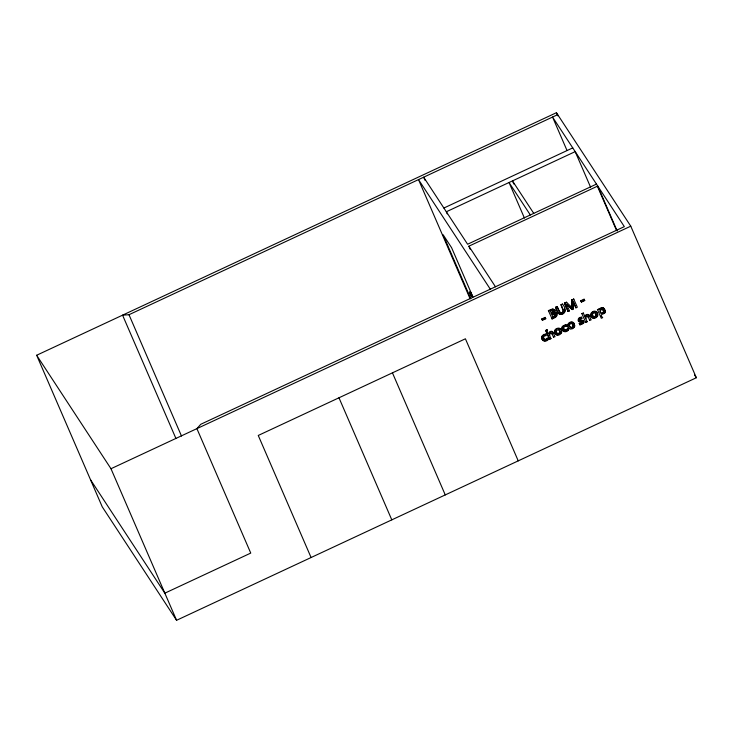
<?xml version="1.0" encoding="UTF-8"?>
<svg xmlns="http://www.w3.org/2000/svg" width="733" height="733" viewBox="0 0 733 733"><rect width="100%" height="100%" fill="white"/><g stroke="black" fill="none" stroke-linecap="round" stroke-linejoin="round"><path stroke-width="1.1" d="M571.685 299.724L571.987 307.576L571.685 299.724L573.884 299.229L571.951 300.127M564.85 311.067L564.447 308.804M543.199 336.978C542.713 339.599 546.442 341.12 547.615 338.518L547.349 338.115L545.297 339.516L543.849 339.003M556.75 315.089L556.668 313.55M599.292 309.903C599.567 307.237 603.625 306.641 604.523 309.271M549.393 335.146L550.978 338.609L549.585 339.26L545.682 330.436L547.075 329.795C547.945 339.727 550.575 327.23 553.516 333.222M604.817 312.075L604.221 313.119M579.217 323.253L579.986 323.711A3.014 2.749 -33.2 0 0 581.434 323.409L582.442 322.474L581.874 321.448L582.039 322.392L581.168 323.006A3.014 2.749 -33.2 0 1 579.721 323.308L579.217 323.253L579.995 324.856C592.411 320.852 571.749 318.369 583.569 321.118M549.274 333.707L549.576 333.121M585.731 316.253L585.346 317.536L587.133 321.741L585.475 321.989L587.133 321.741M564.676 311.717L562.477 313.751M583.248 322.685L583.477 321.027M556.512 315.611L554.597 317.261M562.193 329.593C563.036 332.351 566.774 332.379 568.295 330.216L567.544 328.696L565.491 330.088L563.576 328.851M567.809 329.099C566.545 331.921 562.468 329.85 563.512 327.138A2.034 1.851 -33.2 0 1 564.309 326.148L564.712 325.919M560.443 333.579L560.873 333.075M573.508 327.486L573.939 326.973A3.17 2.886 -33.2 0 0 574.489 325.14L574.177 323.812M553.681 317.691L551.848 318.543L552.114 318.956C554.038 318.14 557.914 316.821 556.933 313.953C557.172 311.763 552.966 313.046 554.405 311.91A2.236 2.043 -33.2 0 0 554.606 309.885M556.732 313.577C556.53 312.066 553.122 313.596 554.661 312.313A2.236 2.043 -33.2 0 0 554.872 310.288L554.395 309.518M579.491 319.157L580.252 318.58M547.349 338.115L548.101 339.645C546.745 341.496 543.419 341.945 542.31 339.59M582.937 323.051L581.608 323.949M585.96 316.033L587.325 315.859L588.443 317.389M593.309 312.57L592.933 312.789A1.677 1.53 -33.2 0 0 592.63 313.046M544.518 335.338L544.115 335.567A2.034 1.851 -33.2 0 0 543.51 336.181M572.29 328.302L572.959 327.926M595.37 317.526L597.029 316.198A3.17 2.886 -33.2 0 0 597.569 314.365L597.258 313.046M36.65 355.258L556.42 112.708L630.765 226.176L696.35 377.742L176.58 620.292L102.235 506.824L36.65 355.258L110.985 468.726L176.58 620.292M175.966 438.563L122.567 315.163L128.99 314.714L557.694 114.65M443.877 208.035L572.748 147.901M596.47 184.102L467.599 244.236L423.674 177.194L425.03 180.327M470.229 249.321L468.873 246.187L597.743 186.045L617.195 230.996M110.985 468.726L630.765 226.176M552.114 318.956L548.403 310.59L552.819 308.868L554.661 309.922M559.38 311.653L561.432 313.202L563.521 311.717L560.974 304.726L562.394 304.058C571.089 313.403 556.97 320.22 555.696 307.182L557.126 306.522L559.38 311.516M566.948 305.322L569.431 310.865L568.121 311.479L564.41 303.123L566.417 302.188L571.951 307.594M555.696 307.182L557.392 306.925M560.974 304.726L562.66 304.461L562.394 304.058M564.41 303.123L566.673 302.592L566.417 302.188M551.528 313.66L550.281 310.984L553.204 310.838L553.204 311.956L551.262 313.248L551.528 313.66L553.47 312.359L552.948 310.435M541.815 318.928L545.086 317.398L545.352 317.81L542.081 319.331L541.815 318.928L542.228 319.872L542.493 320.275L545.755 318.754L545.086 317.398M581.471 302.097L580.793 300.741L584.054 299.22L584.32 299.623L584.732 300.567L581.471 302.097L581.205 301.684L584.467 300.163L584.732 300.567M584.32 299.623L581.058 301.144L580.793 300.741M542.228 319.872L545.489 318.351L545.755 318.754M571.685 307.191L570.961 306.431M555.128 314.21L555.11 315.355L552.81 316.83L553.076 317.233L555.522 315.199L554.542 313.577L552.746 313.834M567.855 311.076L569.431 310.865M567.214 305.725L566.49 304.195L572.198 309.583L573.179 309.124L573.096 301.107L575.918 307.842L577.329 307.191L573.618 298.826M581.828 313.568L583.486 313.321L581.828 313.568L585.74 322.392M545.682 330.436L547.34 330.198L547.075 329.795M597.45 309.564L599.099 309.326L597.45 309.564L601.307 318.269L602.691 317.618C597.34 312.34 609.059 315.795 604.258 308.868M589.662 316.354C589.149 313.477 585.126 313.944 584.833 316.583C585.246 317.022 587.023 313.339 588.764 315.071M549.319 338.857L550.978 338.609M553.378 336.96L555.028 336.722L553.25 332.819M589.524 320.092L591.174 319.854L589.396 315.941M565.794 331.27L566.462 331.023M550.089 332.736L551.179 332.736L552.297 334.257M561.689 314.054L560.287 314.228L558.619 313.367M594.674 317.792L593.373 317.92A3.097 2.822 -33.2 0 1 591.723 317.16M558.528 334.66L557.227 334.789A3.097 2.822 -33.2 0 1 555.577 334.028M578.291 320.898L578.813 318.919L581.681 317.572L581.425 317.169C576.431 317.197 577.659 323.39 582.139 321.86M570.622 323.198L572.015 323.464M580.637 324.307L579.73 324.453L579.995 324.856M563.686 328.815L563.778 327.541A2.034 1.851 -33.2 0 1 564.575 326.551L566.536 326.13L565.748 324.527L562.44 326.313A3.308 3.024 -33.2 0 0 561.872 328.219L562.458 329.997M566.013 324.93L562.706 326.726A3.308 3.024 -33.2 0 0 562.138 328.631L562.229 329.3M542.035 338.728L541.944 338.05A3.308 3.024 -33.2 0 1 542.512 336.145L545.819 334.358L543.959 334.367L542.246 335.741A3.308 3.024 -33.2 0 0 541.678 337.647M579.528 321.448L580.334 321.43M581.425 317.169L582.176 318.699L580.509 318.983L579.647 320.202M565.464 325.699L566.536 326.13M545.554 333.946L546.342 335.549L544.381 335.971A2.034 1.851 -33.2 0 0 543.584 336.969L543.859 339.077M564.52 331.389L562.504 330.171M554.377 309.638L552.563 309.326L548.669 310.994L548.403 310.59M602.169 309.005C605.77 310.462 602.306 316.115 600.254 312.231M559.215 329.96L557.053 330.061A1.677 1.53 -33.2 0 0 556.365 330.977L556.521 332.645M555.046 314.127L551.72 314.31L553.076 317.233M578.383 321.027L578.878 321.329M600.611 312.753C602.26 314.173 604.331 311.754 603.149 310.132M542.704 340.066L544.949 340.818L547.835 339.232L548.101 339.645M596.79 312.304C594.335 309.931 589.57 313.367 591.265 316.473M573.71 323.079C570.677 320.266 565.601 325.425 568.909 328.329A3.097 2.822 -33.2 0 0 570.558 329.099L572.555 328.705L574.205 327.376A3.17 2.886 -33.2 0 0 574.754 325.544L573.847 323.18M592.869 316.115L593.492 316.555A1.704 1.558 -33.2 0 0 594.6 316.619L596.03 315.382L595.847 313.742M569.788 326.891L570.411 327.33A1.704 1.558 -33.2 0 0 571.52 327.394L572.803 326.487L573.014 325.388M556.723 332.984L557.346 333.433A1.704 1.558 -33.2 0 0 558.445 333.488L559.884 332.251L559.7 330.61M567.553 305.139L572.198 309.583M588.049 316.683L586.226 316.436L585.804 318.681M551.903 333.561L550.071 333.304L549.658 335.549M604.166 308.785C601.903 305.276 599.347 312.203 598.834 308.914M602.984 309.83L600.785 309.647L600.217 311.928M595.095 312.689L596.369 315.419L594.866 317.022A1.704 1.558 -33.2 0 1 593.757 316.968L592.401 315.373L592.246 313.697A1.677 1.53 -33.2 0 1 592.401 313.348M595.645 313.367L594.71 312.789L593.199 313.193A1.677 1.53 -33.2 0 0 592.511 314.109L592.667 315.776M572.565 324.133L571.63 323.565L570.118 323.959A1.677 1.53 -33.2 0 0 569.431 324.875L569.587 326.551M558.949 329.557L559.499 330.235M559.682 312.084C560.983 313.852 564.144 311.965 563.201 309.949M591.329 316.674L591.989 317.563A3.097 2.822 -33.2 0 0 593.638 318.324L595.636 317.93L597.285 316.61A3.17 2.886 -33.2 0 0 597.835 314.769L596.928 312.414M555.174 333.542L555.843 334.431A3.097 2.822 -33.2 0 0 557.483 335.192L559.481 334.798L561.139 333.478A3.17 2.886 -33.2 0 0 561.689 331.646C561.863 325.452 551.958 328.439 555.119 333.341M579.391 319.799L579.867 320.468M597.193 312.817C595.013 308.41 588.058 313.577 591.595 317.077M574.104 323.583C571.877 319.084 564.841 324.554 568.643 327.926A3.097 2.822 -33.2 0 0 569.678 328.558M561.038 329.685C559.187 326.698 553.965 329.419 554.881 332.645M588.828 314.988L589.396 315.822M553.241 332.69C552.581 329.887 547.927 331.618 548.953 333.854M694.472 374.884L696.35 377.742M512.477 180.904L533.752 213.367M530.316 214.971L509.041 182.508L524.425 218.049M575.918 307.842L573.417 302.289M573.179 309.124L572.904 302.592M568.295 330.216L567.544 328.696M468.873 246.187L495.462 286.768M490.304 289.178L418.516 179.603L470.082 298.762M90.498 479.703L164.843 593.171L250.75 553.085L196.902 428.64L200.778 424.279L624.333 226.634L552.545 117.06L567.021 150.503M572.299 323.729L573.032 324.911M559.233 329.832L560.223 332.287L558.711 333.891A1.704 1.558 -33.2 0 1 557.611 333.836L556.255 332.241L556.1 330.574A1.677 1.53 -33.2 0 1 556.255 330.216M541.999 339.022L542.576 340.002M554.854 332.938L555.44 333.946M558.445 313.193L555.962 307.585M559.645 312.056L557.126 306.522M597.826 187.236L616.371 230.098M590.578 187.172L575.194 151.63L446.324 211.773L447.231 213.862M556.42 112.708L557.776 115.841M599.951 311.525L600.519 312.634M584.054 299.22L584.467 300.163M588.178 316.986L589.79 320.495M583.221 312.918L585.081 317.004M512.935 181.949L513.833 184.038M564.676 303.526L568.121 311.479M561.24 305.13L563.265 309.812M565.748 324.527L566.27 325.727M552.031 333.854L553.644 337.372M542.081 319.331L542.493 320.275M545.948 330.849L549.585 339.26M472.941 297.021L451.592 247.69L443.08 234.697L470.788 298.725M518.231 460.865L465.409 338.793L258.254 435.457L311.085 557.529M392.439 372.84L445.261 494.912M338.976 397.79L391.798 519.862M128.99 314.714L181.491 436.016M604.569 309.454L604.936 311.461M561.111 329.914L561.423 331.243A3.17 2.886 -33.2 0 1 561.185 332.498M542.264 339.425L541.678 337.647M572.766 324.508L573.215 326.561L571.786 327.798A1.704 1.558 -33.2 0 1 570.677 327.733L569.083 325.26M569.165 324.472A1.677 1.53 -33.2 0 1 569.853 323.555M470.274 291.789L472.254 296.059L470.274 291.789M469.413 292.192L471.392 296.462L469.413 292.192"/></g></svg>
